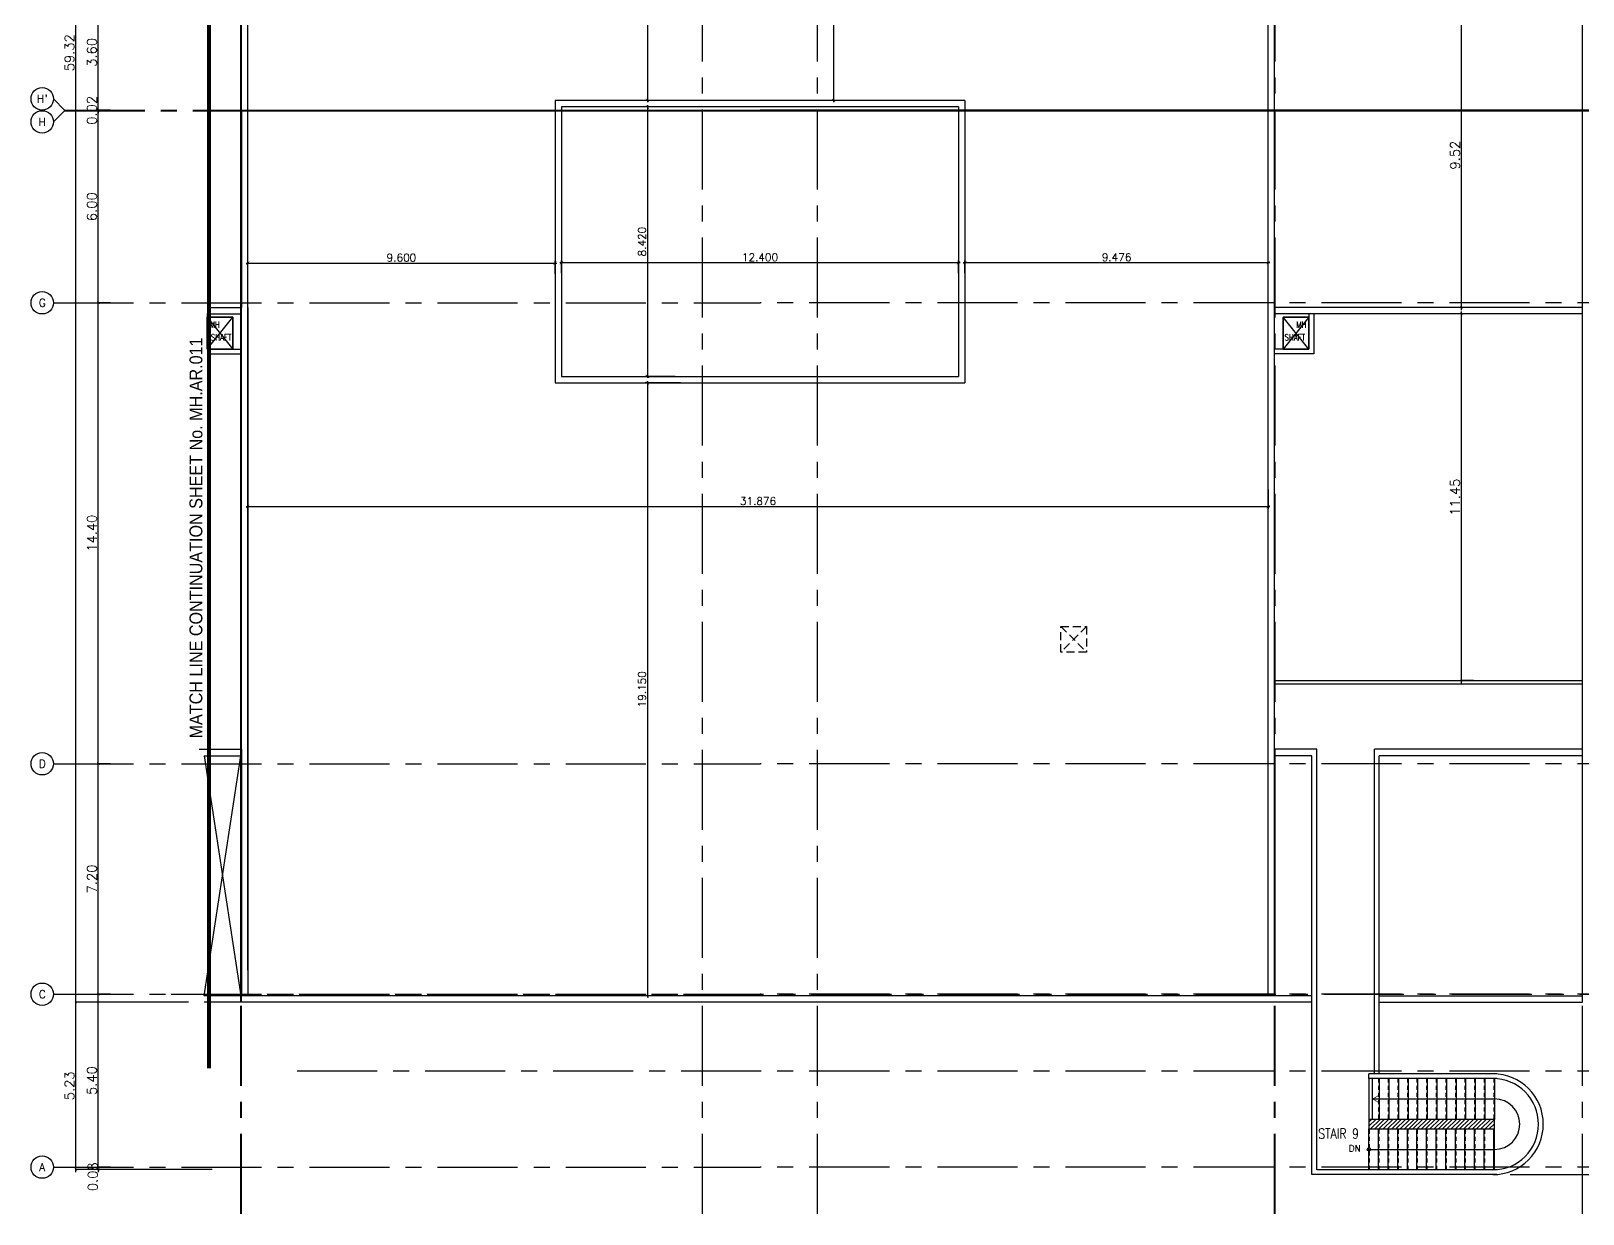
# Model space of a CAD drawing. Extents: x 88854.2 to 88945.7, y 39921.6 to 39999.8.
# Drawn here: x 88854.2 to 88902.68, y 39921.62 to 39958.57 of the extents above; entities that cross this region are included whole.
import ezdxf
from ezdxf.enums import TextEntityAlignment as Align

# ---------------------------------------------------------------- set-up
doc = ezdxf.new("R2010")
doc.units = 0
doc.header["$MEASUREMENT"] = 0
doc.header["$PDMODE"] = 34
for name, pattern in [('CENTER2', [1.125, 0.75, -0.125, 0.125, -0.125]), ('CENTERX2', [4, 2.5, -0.5, 0.5, -0.5]), ('HIDDEN', [0.375, 0.25, -0.125]), ('HIDDEN2', [0.1875, 0.125, -0.0625])]:
    doc.linetypes.add(name, pattern=pattern)
doc.layers.get('0').update_dxf_attribs({"linetype": 'CONTINUOUS'})
doc.layers.get('DEFPOINTS').update_dxf_attribs({"linetype": 'CONTINUOUS'})
for name, color, linetype in [('AX', 6, 'CONTINUOUS'), ('AX-CR', 2, 'CONTINUOUS'), ('AX-DIM', 4, 'CONTINUOUS'), ('AX-TXT', 2, 'CONTINUOUS'), ('AXES', 11, 'CENTERX2'), ('DimRoof', 4, 'CONTINUOUS'), ('DOOR', 7, 'CONTINUOUS'), ('EJ', 9, 'CONTINUOUS'), ('ELEV', 2, 'CONTINUOUS'), ('Hatch', 11, 'CONTINUOUS'), ('RM-NAME', 5, 'CONTINUOUS'), ('ROOF', 2, 'CONTINUOUS'), ('SHAFT', 4, 'CONTINUOUS'), ('STR', 5, 'CONTINUOUS'), ('TXT', 2, 'CONTINUOUS'), ('TXT1', 2, 'CONTINUOUS'), ('WALL', 2, 'CONTINUOUS')]:
    doc.layers.add(name, color=color, linetype=linetype)
doc.styles.add('ROMANS', font='ROMANS.shx')
doc.styles.add('TTXT', font='swisse.ttf', dxfattribs={"width": 0.6})
doc.dimstyles.new('DIM-OUT', dxfattribs={"dimscale": 0, "dimtxt": 0.3, "dimasz": 0.08, "dimexe": 0.02, "dimexo": 0.02, "dimgap": 0.05, "dimtad": 1, "dimzin": 0, "dimdsep": 46, "dimtxsty": 'ROMANS', "dimblk1": 'ARCHTICK', "dimblk2": 'ARCHTICK', "dimsah": 1, "dimcen": 0.01, "dimdle": 0.08, "dimclrd": 4, "dimclre": 4, "dimclrt": 2, "dimadec": 0, "dimazin": 0, "dimtp": 2, "dimtm": 2, "dimtfac": 0.114286, "dimtix": 1, "dimtmove": 2, "dimatfit": 3, "dimldrblk": 'ARCHTICK', "dimfxl": 0, "dimtolj": 1, "dimtzin": 0, "dimarcsym": 0})
doc.dimstyles.new('STANDARD in', dxfattribs={"dimtxt": 0.24, "dimasz": 0.1, "dimexe": 0.07, "dimexo": 0.07, "dimgap": 0.05, "dimtad": 1, "dimdec": 3, "dimzin": 0, "dimdsep": 46, "dimtxsty": 'ROMANS', "dimblk": 'ARCHTICK', "dimcen": 0.05, "dimdle": 0.05, "dimclrd": 4, "dimclre": 4, "dimclrt": 2, "dimadec": 0, "dimazin": 0, "dimtfac": 1, "dimtdec": 3, "dimtmove": 2, "dimatfit": 3, "dimfxl": 0, "dimtolj": 1, "dimtzin": 0, "dimarcsym": 0})

# ---------------------------------------------------------------- blocks, each defined once
blk = doc.blocks.new('_ARCHTICK')
at = {"color": 0, "linetype": 'ByBlock', "const_width": 0.15}
blk.add_lwpolyline([(-0.5, -0.5), (0.5, 0.5)], dxfattribs=at)
blk = doc.blocks.new('*D9')
at = {"layer": 'AX-DIM', "color": 4, "lineweight": -2}
for p, q in [((88944.31, 39928.31), (88944.31, 39922.765)), ((88943.63, 39928.23), (88944.33, 39928.23)), ((88900.401, 39922.845), (88944.33, 39922.845))]:
    blk.add_line(p, q, dxfattribs=at)
at = {"layer": 'DEFPOINTS', "color": 0}
for p in [(88943.61, 39928.23), (88900.381, 39922.845), (88944.31, 39922.845)]:
    blk.add_point(p, dxfattribs=at)
at = {"layer": 'AX-DIM', "color": 4, "lineweight": -2, "xscale": 0.08, "yscale": 0.08, "zscale": 0.08}
for p, rotation in [((88944.31, 39928.23), 90), ((88944.31, 39922.845), 270)]:
    blk.add_blockref('_ARCHTICK', p, dxfattribs=dict(at, rotation=rotation))
at = {"layer": 'AX-DIM', "color": 2, "insert": (88944.11, 39925.537), "char_height": 0.3, "attachment_point": 5, "rotation": 90, "style": 'ROMANS'}
blk.add_mtext('\\A1;5.38', dxfattribs=at)
blk = doc.blocks.new('*D53')
at = {"layer": 'AX-DIM', "color": 4, "lineweight": -2}
for p, q in [((88856.301, 39956.02), (88856.301, 39959.78)), ((88856.681, 39959.7), (88856.281, 39959.7)), ((88856.681, 39956.1), (88856.281, 39956.1))]:
    blk.add_line(p, q, dxfattribs=at)
at = {"layer": 'DEFPOINTS', "color": 0}
for p in [(88856.301, 39959.7), (88856.701, 39959.7), (88856.701, 39956.1)]:
    blk.add_point(p, dxfattribs=at)
at = {"layer": 'AX-DIM', "color": 4, "lineweight": -2, "xscale": 0.08, "yscale": 0.08, "zscale": 0.08}
for p, rotation in [((88856.301, 39959.7), 90), ((88856.301, 39956.1), 270)]:
    blk.add_blockref('_ARCHTICK', p, dxfattribs=dict(at, rotation=rotation))
at = {"layer": 'AX-DIM', "color": 2, "insert": (88856.101, 39957.9), "char_height": 0.3, "attachment_point": 5, "rotation": 90, "style": 'ROMANS'}
blk.add_mtext('\\A1;3.60', dxfattribs=at)
blk = doc.blocks.new('*D45')
at = {"layer": 'AX-DIM', "color": 4, "lineweight": -2}
for p, q in [((88858.517, 39987.55), (88855.581, 39987.55)), ((88855.601, 39928.15), (88855.601, 39987.63)), ((88859.119, 39928.23), (88855.581, 39928.23))]:
    blk.add_line(p, q, dxfattribs=at)
at = {"layer": 'DEFPOINTS', "color": 0}
for p in [(88855.601, 39987.55), (88858.537, 39987.55), (88859.139, 39928.23)]:
    blk.add_point(p, dxfattribs=at)
at = {"layer": 'AX-DIM', "color": 4, "lineweight": -2, "xscale": 0.08, "yscale": 0.08, "zscale": 0.08}
for p, rotation in [((88855.601, 39987.55), 90), ((88855.601, 39928.23), 270)]:
    blk.add_blockref('_ARCHTICK', p, dxfattribs=dict(at, rotation=rotation))
at = {"layer": 'AX-DIM', "color": 2, "insert": (88855.401, 39957.89), "char_height": 0.3, "attachment_point": 5, "rotation": 90, "style": 'ROMANS'}
blk.add_mtext('\\A1;59.32', dxfattribs=at)
blk = doc.blocks.new('*D47')
at = {"layer": 'AX-DIM', "color": 4, "lineweight": -2}
for p, q in [((88855.601, 39922.925), (88855.601, 39928.31)), ((88856.281, 39928.23), (88855.581, 39928.23)), ((88859.863, 39923.005), (88855.581, 39923.005))]:
    blk.add_line(p, q, dxfattribs=at)
at = {"layer": 'DEFPOINTS', "color": 0}
for p in [(88855.601, 39928.23), (88856.301, 39928.23), (88859.883, 39923.005)]:
    blk.add_point(p, dxfattribs=at)
at = {"layer": 'AX-DIM', "color": 4, "lineweight": -2, "xscale": 0.08, "yscale": 0.08, "zscale": 0.08}
for p, rotation in [((88855.601, 39928.23), 90), ((88855.601, 39923.005), 270)]:
    blk.add_blockref('_ARCHTICK', p, dxfattribs=dict(at, rotation=rotation))
at = {"layer": 'AX-DIM', "color": 2, "insert": (88855.401, 39925.617), "char_height": 0.3, "attachment_point": 5, "rotation": 90, "style": 'ROMANS'}
blk.add_mtext('\\A1;5.23', dxfattribs=at)
blk = doc.blocks.new('*D48')
at = {"layer": 'AX-DIM', "color": 4, "lineweight": -2}
for p, q in [((88856.681, 39935.68), (88856.281, 39935.68)), ((88856.301, 39928.4), (88856.301, 39935.76)), ((88856.681, 39928.48), (88856.281, 39928.48))]:
    blk.add_line(p, q, dxfattribs=at)
at = {"layer": 'DEFPOINTS', "color": 0}
for p in [(88856.301, 39935.68), (88856.701, 39935.68), (88856.701, 39928.48)]:
    blk.add_point(p, dxfattribs=at)
at = {"layer": 'AX-DIM', "color": 4, "lineweight": -2, "xscale": 0.08, "yscale": 0.08, "zscale": 0.08}
for p, rotation in [((88856.301, 39935.68), 90), ((88856.301, 39928.48), 270)]:
    blk.add_blockref('_ARCHTICK', p, dxfattribs=dict(at, rotation=rotation))
at = {"layer": 'AX-DIM', "color": 2, "insert": (88856.101, 39932.08), "char_height": 0.3, "attachment_point": 5, "rotation": 90, "style": 'ROMANS'}
blk.add_mtext('\\A1;7.20', dxfattribs=at)
blk = doc.blocks.new('AXL')
at = {"layer": 'AX-CR'}
blk.add_circle((-350, 0), 350, dxfattribs=at)
at = {"layer": 'AX-TXT', "style": 'ROMANS'}
blk.add_attdef('AX', text='', height=250, dxfattribs=at).set_placement((-350, 0), align=Align.MIDDLE)
blk = doc.blocks.new('*D50')
at = {"layer": 'AX-DIM', "color": 4, "lineweight": -2}
for p, q in [((88856.681, 39928.48), (88856.281, 39928.48)), ((88856.301, 39923), (88856.301, 39928.56)), ((88856.681, 39923.08), (88856.281, 39923.08))]:
    blk.add_line(p, q, dxfattribs=at)
at = {"layer": 'DEFPOINTS', "color": 0}
for p in [(88856.301, 39928.48), (88856.701, 39928.48), (88856.701, 39923.08)]:
    blk.add_point(p, dxfattribs=at)
at = {"layer": 'AX-DIM', "color": 4, "lineweight": -2, "xscale": 0.08, "yscale": 0.08, "zscale": 0.08}
for p, rotation in [((88856.301, 39928.48), 90), ((88856.301, 39923.08), 270)]:
    blk.add_blockref('_ARCHTICK', p, dxfattribs=dict(at, rotation=rotation))
at = {"layer": 'AX-DIM', "color": 2, "insert": (88856.101, 39925.78), "char_height": 0.3, "attachment_point": 5, "rotation": 90, "style": 'ROMANS'}
blk.add_mtext('\\A1;5.40', dxfattribs=at)
blk = doc.blocks.new('*D49')
at = {"layer": 'AX-DIM', "color": 4, "lineweight": -2}
for p, q in [((88856.681, 39923.08), (88856.281, 39923.08)), ((88856.681, 39923.005), (88856.281, 39923.005)), ((88856.301, 39923.08), (88856.301, 39923.16)), ((88856.301, 39923.005), (88856.301, 39923.08)), ((88856.301, 39923.005), (88856.301, 39922.925))]:
    blk.add_line(p, q, dxfattribs=at)
at = {"layer": 'DEFPOINTS', "color": 0}
for p in [(88856.301, 39923.08), (88856.701, 39923.08), (88856.701, 39923.005)]:
    blk.add_point(p, dxfattribs=at)
at = {"layer": 'AX-DIM', "color": 4, "lineweight": -2, "xscale": 0.08, "yscale": 0.08, "zscale": 0.08}
for p, rotation in [((88856.301, 39923.08), 270), ((88856.301, 39923.005), 90)]:
    blk.add_blockref('_ARCHTICK', p, dxfattribs=dict(at, rotation=rotation))
at = {"layer": 'AX-DIM', "color": 2, "insert": (88856.126, 39922.776), "char_height": 0.3, "attachment_point": 5, "rotation": 90, "style": 'ROMANS'}
blk.add_mtext('\\A1;0.08', dxfattribs=at)
blk = doc.blocks.new('*D51')
at = {"layer": 'AX-DIM', "color": 4, "lineweight": -2}
for p, q in [((88856.681, 39950.08), (88856.281, 39950.08)), ((88856.301, 39935.6), (88856.301, 39950.16)), ((88856.681, 39935.68), (88856.281, 39935.68))]:
    blk.add_line(p, q, dxfattribs=at)
at = {"layer": 'DEFPOINTS', "color": 0}
for p in [(88856.301, 39950.08), (88856.701, 39950.08), (88856.701, 39935.68)]:
    blk.add_point(p, dxfattribs=at)
at = {"layer": 'AX-DIM', "color": 4, "lineweight": -2, "xscale": 0.08, "yscale": 0.08, "zscale": 0.08}
for p, rotation in [((88856.301, 39950.08), 90), ((88856.301, 39935.68), 270)]:
    blk.add_blockref('_ARCHTICK', p, dxfattribs=dict(at, rotation=rotation))
at = {"layer": 'AX-DIM', "color": 2, "insert": (88856.101, 39942.88), "char_height": 0.3, "attachment_point": 5, "rotation": 90, "style": 'ROMANS'}
blk.add_mtext('\\A1;14.40', dxfattribs=at)
blk = doc.blocks.new('*D52')
at = {"layer": 'AX-DIM', "color": 4, "lineweight": -2}
for p, q in [((88856.681, 39956.08), (88856.281, 39956.08)), ((88856.301, 39950), (88856.301, 39956.16)), ((88856.681, 39950.08), (88856.281, 39950.08))]:
    blk.add_line(p, q, dxfattribs=at)
at = {"layer": 'DEFPOINTS', "color": 0}
for p in [(88856.301, 39956.08), (88856.701, 39956.08), (88856.701, 39950.08)]:
    blk.add_point(p, dxfattribs=at)
at = {"layer": 'AX-DIM', "color": 4, "lineweight": -2, "xscale": 0.08, "yscale": 0.08, "zscale": 0.08}
for p, rotation in [((88856.301, 39956.08), 90), ((88856.301, 39950.08), 270)]:
    blk.add_blockref('_ARCHTICK', p, dxfattribs=dict(at, rotation=rotation))
at = {"layer": 'AX-DIM', "color": 2, "insert": (88856.101, 39953.08), "char_height": 0.3, "attachment_point": 5, "rotation": 90, "style": 'ROMANS'}
blk.add_mtext('\\A1;6.00', dxfattribs=at)
blk = doc.blocks.new('*D54')
at = {"layer": 'AX-DIM', "color": 4, "lineweight": -2}
for p, q in [((88856.681, 39956.1), (88856.281, 39956.1)), ((88856.681, 39956.08), (88856.281, 39956.08)), ((88856.301, 39956.1), (88856.301, 39956.18)), ((88856.301, 39956.08), (88856.301, 39956.1)), ((88856.301, 39956.08), (88856.301, 39956))]:
    blk.add_line(p, q, dxfattribs=at)
at = {"layer": 'DEFPOINTS', "color": 0}
for p in [(88856.301, 39956.1), (88856.701, 39956.1), (88856.701, 39956.08)]:
    blk.add_point(p, dxfattribs=at)
at = {"layer": 'AX-DIM', "color": 4, "lineweight": -2, "xscale": 0.08, "yscale": 0.08, "zscale": 0.08}
for p, rotation in [((88856.301, 39956.1), 270), ((88856.301, 39956.08), 90)]:
    blk.add_blockref('_ARCHTICK', p, dxfattribs=dict(at, rotation=rotation))
at = {"layer": 'AX-DIM', "color": 2, "insert": (88856.101, 39956.09), "char_height": 0.3, "attachment_point": 5, "rotation": 90, "style": 'ROMANS'}
blk.add_mtext('\\A1;0.02', dxfattribs=at)
blk = doc.blocks.new('*D66')
at = {"layer": 'AX-DIM', "color": 4, "linetype": 'Continuous', "lineweight": -2}
for p, q in [((88873.454, 39987.4), (88873.454, 39956.35)), ((88874.799, 39987.35), (88873.384, 39987.35)), ((88874.301, 39956.4), (88873.384, 39956.4))]:
    blk.add_line(p, q, dxfattribs=at)
at = {"layer": 'DEFPOINTS', "color": 0, "linetype": 'Continuous'}
for p in [(88874.869, 39987.35), (88873.454, 39956.4), (88874.371, 39956.4)]:
    blk.add_point(p, dxfattribs=at)
at = {"layer": 'AX-DIM', "color": 4, "linetype": 'Continuous', "lineweight": -2, "xscale": 0.1, "yscale": 0.1, "zscale": 0.1}
for p, rotation in [((88873.454, 39987.35), 90), ((88873.454, 39956.4), 270)]:
    blk.add_blockref('_ARCHTICK', p, dxfattribs=dict(at, rotation=rotation))
at = {"layer": 'AX-DIM', "color": 2, "linetype": 'Continuous', "insert": (88873.284, 39971.875), "char_height": 0.24, "attachment_point": 5, "rotation": 90, "style": 'ROMANS'}
blk.add_mtext('\\A1;30.950', dxfattribs=at)
blk = doc.blocks.new('*D67')
at = {"layer": 'AX-DIM', "color": 4, "linetype": 'Continuous', "lineweight": -2}
for p, q in [((88874.492, 39947.58), (88873.384, 39947.58)), ((88873.454, 39947.63), (88873.454, 39928.38)), ((88874.184, 39928.43), (88873.384, 39928.43))]:
    blk.add_line(p, q, dxfattribs=at)
at = {"layer": 'DEFPOINTS', "color": 0, "linetype": 'Continuous'}
for p in [(88874.562, 39947.58), (88873.454, 39928.43), (88874.254, 39928.43)]:
    blk.add_point(p, dxfattribs=at)
at = {"layer": 'AX-DIM', "color": 4, "linetype": 'Continuous', "lineweight": -2, "xscale": 0.1, "yscale": 0.1, "zscale": 0.1}
for p, rotation in [((88873.454, 39947.58), 90), ((88873.454, 39928.43), 270)]:
    blk.add_blockref('_ARCHTICK', p, dxfattribs=dict(at, rotation=rotation))
at = {"layer": 'AX-DIM', "color": 2, "linetype": 'Continuous', "insert": (88873.284, 39938.005), "char_height": 0.24, "attachment_point": 5, "rotation": 90, "style": 'ROMANS'}
blk.add_mtext('\\A1;19.150', dxfattribs=at)
blk = doc.blocks.new('*D68')
at = {"layer": 'AX-DIM', "color": 4, "linetype": 'Continuous', "lineweight": -2}
for p, q in [((88870.72, 39951.332), (88883.22, 39951.332)), ((88870.77, 39951.002), (88870.77, 39951.402)), ((88883.17, 39951.002), (88883.17, 39951.402))]:
    blk.add_line(p, q, dxfattribs=at)
at = {"layer": 'DEFPOINTS', "color": 0, "linetype": 'Continuous'}
for p in [(88883.17, 39951.332), (88870.77, 39950.932), (88883.17, 39950.932)]:
    blk.add_point(p, dxfattribs=at)
at = {"layer": 'AX-DIM', "color": 4, "linetype": 'Continuous', "lineweight": -2, "xscale": 0.1, "yscale": 0.1, "zscale": 0.1, "rotation": 180}
blk.add_blockref('_ARCHTICK', (88870.77, 39951.332), dxfattribs=at)
at = {"layer": 'AX-DIM', "color": 4, "linetype": 'Continuous', "lineweight": -2, "xscale": 0.1, "yscale": 0.1, "zscale": 0.1}
blk.add_blockref('_ARCHTICK', (88883.17, 39951.332), dxfattribs=at)
at = {"layer": 'AX-DIM', "color": 2, "linetype": 'Continuous', "insert": (88876.97, 39951.502), "char_height": 0.24, "attachment_point": 5, "style": 'ROMANS'}
blk.add_mtext('\\A1;12.400', dxfattribs=at)
blk = doc.blocks.new('*D69')
at = {"layer": 'AX-DIM', "color": 4, "linetype": 'Continuous', "lineweight": -2}
for p, q in [((88883.32, 39951.332), (88892.896, 39951.332)), ((88883.37, 39951.002), (88883.37, 39951.402)), ((88892.846, 39951.002), (88892.846, 39951.402))]:
    blk.add_line(p, q, dxfattribs=at)
at = {"layer": 'DEFPOINTS', "color": 0, "linetype": 'Continuous'}
for p in [(88892.846, 39951.332), (88883.37, 39950.932), (88892.846, 39950.932)]:
    blk.add_point(p, dxfattribs=at)
at = {"layer": 'AX-DIM', "color": 4, "linetype": 'Continuous', "lineweight": -2, "xscale": 0.1, "yscale": 0.1, "zscale": 0.1, "rotation": 180}
blk.add_blockref('_ARCHTICK', (88883.37, 39951.332), dxfattribs=at)
at = {"layer": 'AX-DIM', "color": 4, "linetype": 'Continuous', "lineweight": -2, "xscale": 0.1, "yscale": 0.1, "zscale": 0.1}
blk.add_blockref('_ARCHTICK', (88892.846, 39951.332), dxfattribs=at)
at = {"layer": 'AX-DIM', "color": 2, "linetype": 'Continuous', "insert": (88888.108, 39951.502), "char_height": 0.24, "attachment_point": 5, "style": 'ROMANS'}
blk.add_mtext('\\A1;9.476', dxfattribs=at)
blk = doc.blocks.new('*D70')
at = {"layer": 'AX-DIM', "color": 4, "lineweight": -2}
for p, q in [((88899.26, 39959.45), (88898.86, 39959.45)), ((88898.88, 39949.85), (88898.88, 39959.53)), ((88899.26, 39949.93), (88898.86, 39949.93))]:
    blk.add_line(p, q, dxfattribs=at)
at = {"layer": 'DEFPOINTS', "color": 0}
for p in [(88898.88, 39959.45), (88899.28, 39959.45), (88899.28, 39949.93)]:
    blk.add_point(p, dxfattribs=at)
at = {"layer": 'AX-DIM', "color": 4, "lineweight": -2, "xscale": 0.08, "yscale": 0.08, "zscale": 0.08}
for p, rotation in [((88898.88, 39959.45), 90), ((88898.88, 39949.93), 270)]:
    blk.add_blockref('_ARCHTICK', p, dxfattribs=dict(at, rotation=rotation))
at = {"layer": 'AX-DIM', "color": 2, "insert": (88898.68, 39954.69), "char_height": 0.3, "attachment_point": 5, "rotation": 90, "style": 'ROMANS'}
blk.add_mtext('\\A1;9.52', dxfattribs=at)
blk = doc.blocks.new('*D75')
at = {"layer": 'AX-DIM', "color": 4, "linetype": 'Continuous', "lineweight": -2}
for p, q in [((88860.92, 39951.317), (88870.62, 39951.317)), ((88860.97, 39950.987), (88860.97, 39951.387)), ((88870.57, 39950.987), (88870.57, 39951.387))]:
    blk.add_line(p, q, dxfattribs=at)
at = {"layer": 'DEFPOINTS', "color": 0, "linetype": 'Continuous'}
for p in [(88870.57, 39951.317), (88860.97, 39950.917), (88870.57, 39950.917)]:
    blk.add_point(p, dxfattribs=at)
at = {"layer": 'AX-DIM', "color": 4, "linetype": 'Continuous', "lineweight": -2, "xscale": 0.1, "yscale": 0.1, "zscale": 0.1, "rotation": 180}
blk.add_blockref('_ARCHTICK', (88860.97, 39951.317), dxfattribs=at)
at = {"layer": 'AX-DIM', "color": 4, "linetype": 'Continuous', "lineweight": -2, "xscale": 0.1, "yscale": 0.1, "zscale": 0.1}
blk.add_blockref('_ARCHTICK', (88870.57, 39951.317), dxfattribs=at)
at = {"layer": 'AX-DIM', "color": 2, "linetype": 'Continuous', "insert": (88865.77, 39951.487), "char_height": 0.24, "attachment_point": 5, "style": 'ROMANS'}
blk.add_mtext('\\A1;9.600', dxfattribs=at)
blk = doc.blocks.new('*D94')
at = {"layer": 'AX-DIM', "color": 4, "linetype": 'Continuous', "lineweight": -2}
for p, q in [((88860.97, 39944.247), (88860.97, 39943.643)), ((88892.846, 39944.247), (88892.846, 39943.643)), ((88860.92, 39943.713), (88892.896, 39943.713))]:
    blk.add_line(p, q, dxfattribs=at)
at = {"layer": 'DEFPOINTS', "color": 0, "linetype": 'Continuous'}
for p in [(88860.97, 39944.317), (88892.846, 39944.317), (88892.846, 39943.713)]:
    blk.add_point(p, dxfattribs=at)
at = {"layer": 'AX-DIM', "color": 4, "linetype": 'Continuous', "lineweight": -2, "xscale": 0.1, "yscale": 0.1, "zscale": 0.1, "rotation": 180}
blk.add_blockref('_ARCHTICK', (88860.97, 39943.713), dxfattribs=at)
at = {"layer": 'AX-DIM', "color": 4, "linetype": 'Continuous', "lineweight": -2, "xscale": 0.1, "yscale": 0.1, "zscale": 0.1}
blk.add_blockref('_ARCHTICK', (88892.846, 39943.713), dxfattribs=at)
at = {"layer": 'AX-DIM', "color": 2, "linetype": 'Continuous', "insert": (88876.908, 39943.883), "char_height": 0.24, "attachment_point": 5, "style": 'ROMANS'}
blk.add_mtext('\\A1;31.876', dxfattribs=at)
blk = doc.blocks.new('*D103')
at = {"layer": 'AX-DIM', "color": 4, "linetype": 'Continuous', "lineweight": -2}
for p, q in [((88874.453, 39956.2), (88873.384, 39956.2)), ((88873.454, 39956.25), (88873.454, 39947.73)), ((88874.317, 39947.78), (88873.384, 39947.78))]:
    blk.add_line(p, q, dxfattribs=at)
at = {"layer": 'DEFPOINTS', "color": 0, "linetype": 'Continuous'}
for p in [(88874.523, 39956.2), (88873.454, 39947.78), (88874.387, 39947.78)]:
    blk.add_point(p, dxfattribs=at)
at = {"layer": 'AX-DIM', "color": 4, "linetype": 'Continuous', "lineweight": -2, "xscale": 0.1, "yscale": 0.1, "zscale": 0.1}
for p, rotation in [((88873.454, 39956.2), 90), ((88873.454, 39947.78), 270)]:
    blk.add_blockref('_ARCHTICK', p, dxfattribs=dict(at, rotation=rotation))
at = {"layer": 'AX-DIM', "color": 2, "linetype": 'Continuous', "insert": (88873.284, 39951.99), "char_height": 0.24, "attachment_point": 5, "rotation": 90, "style": 'ROMANS'}
blk.add_mtext('\\A1;8.420', dxfattribs=at)
blk = doc.blocks.new('*D106')
at = {"layer": 'AX-DIM', "color": 4, "lineweight": -2}
for p, q in [((88899.26, 39949.73), (88898.86, 39949.73)), ((88898.88, 39938.2), (88898.88, 39949.81)), ((88899.26, 39938.28), (88898.86, 39938.28))]:
    blk.add_line(p, q, dxfattribs=at)
at = {"layer": 'DEFPOINTS', "color": 0}
for p in [(88898.88, 39949.73), (88899.28, 39949.73), (88899.28, 39938.28)]:
    blk.add_point(p, dxfattribs=at)
at = {"layer": 'AX-DIM', "color": 4, "lineweight": -2, "xscale": 0.08, "yscale": 0.08, "zscale": 0.08}
for p, rotation in [((88898.88, 39949.73), 90), ((88898.88, 39938.28), 270)]:
    blk.add_blockref('_ARCHTICK', p, dxfattribs=dict(at, rotation=rotation))
at = {"layer": 'AX-DIM', "color": 2, "insert": (88898.68, 39944.005), "char_height": 0.3, "attachment_point": 5, "rotation": 90, "style": 'ROMANS'}
blk.add_mtext('\\A1;11.45', dxfattribs=at)
blk = doc.blocks.new('*D119')
at = {"layer": 'DEFPOINTS', "color": 0, "linetype": 'Continuous'}
for p in [(88879.748, 39973), (88879.266, 39956.4), (88879.748, 39956.4)]:
    blk.add_point(p, dxfattribs=at)
at = {"layer": 'DimRoof', "color": 4, "linetype": 'Continuous', "lineweight": -2}
for p, q in [((88879.678, 39973), (88879.196, 39973)), ((88879.266, 39973.05), (88879.266, 39956.35)), ((88879.678, 39956.4), (88879.196, 39956.4))]:
    blk.add_line(p, q, dxfattribs=at)
at = {"layer": 'DimRoof', "color": 4, "linetype": 'Continuous', "lineweight": -2, "xscale": 0.1, "yscale": 0.1, "zscale": 0.1}
for p, rotation in [((88879.266, 39973), 90), ((88879.266, 39956.4), 270)]:
    blk.add_blockref('_ARCHTICK', p, dxfattribs=dict(at, rotation=rotation))
at = {"layer": 'DimRoof', "color": 2, "linetype": 'Continuous', "insert": (88879.096, 39964.7), "char_height": 0.24, "attachment_point": 5, "rotation": 90, "style": 'ROMANS'}
blk.add_mtext('\\A1;16.600', dxfattribs=at)

msp = doc.modelspace()

# ---------------------------------------------------------------- hatches: boundary and pattern name
at = {"layer": 'Hatch', "linetype": 'Continuous'}
h = msp.add_hatch(dxfattribs=at)
h.set_pattern_fill('ANSI31', color=256, scale=0.75, style=0)
h.set_pattern_definition([(45, (-0.10427, 7e-12), (-0.06629126074, 0.06629126074), [])])
h.paths.add_polyline_path([(88899.9112, 39924.5696), (88895.9912, 39924.5696), (88895.9912, 39924.2696), (88899.9112, 39924.2696)])

# ---------------------------------------------------------------- linework, layer by layer
at = {"layer": 'AX-DIM', "linetype": 'Continuous'}
for p, q in [((88859.7595, 39956.0996), (88935.336, 39956.0996)), ((88944.6603, 39956.0996), (88876.9703, 39956.0996))]:
    msp.add_line(p, q, dxfattribs=at)
at = {"layer": 'AXES'}
for p, q in [((88875.1703, 39921.6153), (88875.1703, 39999.1214)), ((88878.7703, 39921.6153), (88878.7703, 39999.1214)), ((88860.7503, 39921.6153), (88860.7503, 39998.7714)), ((88860.7703, 39921.6153), (88860.7703, 39998.7714)), ((88893.046, 39921.6153), (88893.046, 39998.7714)), ((88893.066, 39921.6153), (88893.066, 39998.7714)), ((88902.666, 39921.6153), (88902.666, 39998.7714)), ((88902.666, 39921.6153), (88902.666, 39998.7714)), ((88855.2505, 39956.0996), (88854.9005, 39956.4496)), ((88855.2505, 39956.0796), (88854.9005, 39955.7296)), ((88855.2505, 39956.0996), (88876.9703, 39956.0996)), ((88855.2505, 39956.0796), (88876.9703, 39956.0796)), ((88944.6603, 39956.0796), (88876.9703, 39956.0796)), ((88854.9005, 39950.0796), (88876.9703, 39950.0796)), ((88945.0103, 39950.0796), (88876.9703, 39950.0796)), ((88854.9005, 39935.6796), (88876.9703, 39935.6796)), ((88945.0103, 39935.6796), (88876.9703, 39935.6796)), ((88854.9005, 39928.4796), (88876.9703, 39928.4796)), ((88858.5777, 39928.4796), (88919.0103, 39928.4796)), ((88945.0103, 39928.4796), (88876.9703, 39928.4796)), ((88945.0103, 39926.0796), (88862.4549, 39926.0796)), ((88854.9005, 39923.0796), (88876.9703, 39923.0796)), ((88945.0103, 39923.0796), (88876.9703, 39923.0796))]:
    msp.add_line(p, q, dxfattribs=at)
at = {"layer": 'DOOR', "color": 0, "linetype": 'Continuous'}
for p, q in [((88859.7595, 39949.9296), (88860.7503, 39949.9296)), ((88859.7595, 39949.7296), (88860.7503, 39949.7296))]:
    msp.add_line(p, q, dxfattribs=at)
at = {"layer": 'EJ'}
for p, q in [((88860.7503, 39928.2296), (88860.7503, 39987.5496)), ((88860.7703, 39928.2296), (88860.7703, 39987.5496)), ((88860.7703, 39929.2341), (88860.7703, 39987.5496)), ((88859.7595, 39956.0796), (88935.336, 39956.0796)), ((88860.7703, 39936.0796), (88860.7703, 39949.9296)), ((88860.7503, 39936.0796), (88860.7503, 39938.1796)), ((88860.7703, 39936.0796), (88860.7703, 39938.1796))]:
    msp.add_line(p, q, dxfattribs=at)
at = {"layer": 'EJ', "color": 8}
for p, q in [((88902.666, 39928.2296), (88902.666, 39987.3996)), ((88860.7503, 39956.0796), (88860.7503, 39949.9296)), ((88860.7703, 39956.0796), (88860.7703, 39949.9296))]:
    msp.add_line(p, q, dxfattribs=at)
at = {"layer": 'ELEV', "linetype": 'CENTER2', "const_width": 0.12}
msp.add_lwpolyline([(88859.7595, 39926.1604), (88859.7595, 39989.6996)], dxfattribs=at)
at = {"layer": 'ROOF'}
for p, q in [((88893.046, 39928.4296), (88893.046, 39987.5496)), ((88860.9703, 39929.2341), (88860.9703, 39987.3496)), ((88892.846, 39928.4296), (88892.846, 39987.3496)), ((88860.7503, 39949.9296), (88860.7503, 39936.0796)), ((88860.9703, 39949.9296), (88860.9703, 39928.4296)), ((88902.666, 39949.9296), (88893.066, 39949.9296)), ((88902.666, 39949.7296), (88893.066, 39949.7296)), ((88893.066, 39938.2796), (88902.666, 39938.2796)), ((88893.066, 39938.1796), (88902.666, 39938.1796)), ((88859.4553, 39936.1296), (88860.7503, 39936.1296)), ((88860.7503, 39928.4296), (88860.7503, 39936.1296)), ((88860.7703, 39936.1296), (88860.7703, 39928.4296)), ((88893.066, 39928.4296), (88893.066, 39936.1296)), ((88894.361, 39936.1296), (88893.066, 39936.1296)), ((88894.361, 39925.9946), (88894.361, 39936.1296)), ((88902.666, 39936.1296), (88896.161, 39936.1296)), ((88896.161, 39925.9946), (88896.161, 39936.1296)), ((88859.6053, 39935.9296), (88860.7503, 39935.9296)), ((88894.211, 39935.9296), (88893.066, 39935.9296)), ((88894.211, 39925.9946), (88894.211, 39935.9296)), ((88902.666, 39935.9296), (88896.311, 39935.9296)), ((88896.311, 39925.9946), (88896.311, 39935.9296)), ((88894.211, 39928.4296), (88860.7703, 39928.4296)), ((88896.311, 39928.4296), (88902.666, 39928.4296)), ((88894.211, 39928.2296), (88860.7703, 39928.2296)), ((88896.311, 39928.2296), (88902.666, 39928.2296)), ((88894.211, 39922.8446), (88894.211, 39925.9946)), ((88894.361, 39922.9946), (88894.361, 39926.0796)), ((88899.9865, 39925.9946), (88895.9912, 39925.9946)), ((88895.9912, 39925.8446), (88895.9912, 39925.9946)), ((88899.9865, 39925.8446), (88895.9912, 39925.8446)), ((88899.9865, 39922.9946), (88894.361, 39922.9946)), ((88899.9865, 39922.8446), (88894.211, 39922.8446))]:
    msp.add_line(p, q, dxfattribs=at)
at = {"layer": 'ROOF', "color": 0, "linetype": 'Continuous'}
for p, q in [((88860.7503, 39928.4296), (88859.6053, 39928.4296)), ((88860.7503, 39928.2296), (88859.6053, 39928.2296))]:
    msp.add_line(p, q, dxfattribs=at)
at = {"layer": 'ROOF'}
msp.add_lwpolyline([(88899.9112, 39924.5696), (88895.9912, 39924.5696), (88895.9912, 39924.2696), (88899.9112, 39924.2696)], close=True, dxfattribs=at)
for radius, start, end in [(1.575, 0, 90), (1.425, 0, 90.00002), (1.425, 269.99997, 0), (1.575, 269.99997, 0)]:
    msp.add_arc((88899.8623, 39924.4196), radius, start, end, dxfattribs=at)
at = {"layer": 'SHAFT', "linetype": 'ByBlock'}
for p, q in [((88859.7003, 39948.6296), (88860.5003, 39949.6296)), ((88859.7003, 39949.6296), (88860.5003, 39948.6296)), ((88894.116, 39949.6296), (88893.316, 39948.6296)), ((88894.116, 39948.6296), (88893.316, 39949.6296))]:
    msp.add_line(p, q, dxfattribs=at)
at = {"layer": 'SHAFT', "color": 7, "linetype": 'Continuous'}
msp.add_line((88859.7595, 39948.4796), (88860.7503, 39948.4796), dxfattribs=at)
at = {"layer": 'SHAFT', "linetype": 'HIDDEN'}
for p, q in [((88886.3703, 39939.9696), (88887.1703, 39939.1696)), ((88887.1703, 39939.9696), (88886.3703, 39939.1696)), ((88886.3703, 39939.9696), (88887.1703, 39939.9696)), ((88886.3703, 39939.1696), (88886.3703, 39939.9696)), ((88887.1703, 39939.9696), (88887.1703, 39939.1696)), ((88887.1703, 39939.1696), (88886.3703, 39939.1696))]:
    msp.add_line(p, q, dxfattribs=at)
at = {"layer": 'SHAFT', "linetype": 'Continuous'}
for p, q in [((88859.6053, 39935.9296), (88860.7503, 39928.4296)), ((88859.6053, 39928.4296), (88860.7503, 39935.9296))]:
    msp.add_line(p, q, dxfattribs=at)
at = {"layer": 'SHAFT', "color": 7, "linetype": 'Continuous'}
for points in [[(88859.7003, 39949.7296), (88859.7003, 39948.6296), (88860.7503, 39948.6296)], [(88894.266, 39949.7296), (88894.266, 39948.4796), (88893.066, 39948.4796)], [(88894.116, 39949.7296), (88894.116, 39948.6296), (88893.066, 39948.6296)]]:
    msp.add_lwpolyline(points, dxfattribs=at)
at = {"layer": 'SHAFT', "linetype": 'ByBlock'}
for points in [[(88859.7003, 39949.6296), (88860.5003, 39949.6296), (88860.5003, 39948.6296), (88859.7003, 39948.6296)], [(88859.7003, 39949.6296), (88860.5003, 39949.6296), (88860.5003, 39948.6296), (88859.7003, 39948.6296)], [(88894.116, 39949.6296), (88893.316, 39949.6296), (88893.316, 39948.6296), (88894.116, 39948.6296)], [(88894.116, 39949.6296), (88893.316, 39949.6296), (88893.316, 39948.6296), (88894.116, 39948.6296)]]:
    msp.add_lwpolyline(points, close=True, dxfattribs=at)
at = {"layer": 'SHAFT', "linetype": 'ByBlock', "ltscale": 0.3}
for points in [[(88859.7003, 39948.6296), (88860.5003, 39948.6296), (88860.5003, 39949.6296), (88859.7003, 39949.6296)], [(88894.116, 39948.6296), (88893.316, 39948.6296), (88893.316, 39949.6296), (88894.116, 39949.6296)]]:
    msp.add_lwpolyline(points, close=True, dxfattribs=at)
at = {"layer": 'STR'}
for p, q in [((88895.9912, 39925.8446), (88895.9912, 39924.5696)), ((88896.0912, 39925.8446), (88896.0912, 39924.5696)), ((88896.3112, 39925.8446), (88896.3112, 39924.5696)), ((88896.6112, 39925.8446), (88896.6112, 39924.5696)), ((88896.9112, 39925.8446), (88896.9112, 39924.5696)), ((88897.2112, 39925.8446), (88897.2112, 39924.5696)), ((88897.5112, 39925.8446), (88897.5112, 39924.5696)), ((88897.8112, 39925.8446), (88897.8112, 39924.5696)), ((88898.1112, 39925.8446), (88898.1112, 39924.5696)), ((88898.4112, 39925.8446), (88898.4112, 39924.5696)), ((88898.7112, 39925.8446), (88898.7112, 39924.5696)), ((88899.0112, 39925.8446), (88899.0112, 39924.5696)), ((88899.3112, 39925.8446), (88899.3112, 39924.5696)), ((88899.6112, 39925.8446), (88899.6112, 39924.5696)), ((88899.9112, 39925.8446), (88899.9112, 39924.5696)), ((88896.0912, 39925.2071), (88899.9136, 39925.2071)), ((88895.9912, 39922.9946), (88895.9912, 39924.2696)), ((88896.2912, 39922.9946), (88896.2912, 39924.2696)), ((88896.5912, 39922.9946), (88896.5912, 39924.2696)), ((88896.8912, 39922.9946), (88896.8912, 39924.2696)), ((88897.1912, 39922.9946), (88897.1912, 39924.2696)), ((88897.4912, 39922.9946), (88897.4912, 39924.2696)), ((88897.7912, 39922.9946), (88897.7912, 39924.2696)), ((88898.0912, 39922.9946), (88898.0912, 39924.2696)), ((88898.3912, 39922.9946), (88898.3912, 39924.2696)), ((88898.6912, 39922.9946), (88898.6912, 39924.2696)), ((88898.9912, 39922.9946), (88898.9912, 39924.2696)), ((88899.2912, 39922.9946), (88899.2912, 39924.2696)), ((88899.5912, 39922.9946), (88899.5912, 39924.2696)), ((88899.8912, 39922.9946), (88899.8912, 39924.2696)), ((88899.9112, 39922.9946), (88899.9112, 39924.2696)), ((88895.9912, 39923.6321), (88899.9136, 39923.6321))]:
    msp.add_line(p, q, dxfattribs=at)
at = {"layer": 'STR', "linetype": 'HIDDEN2'}
for p, q in [((88896.2912, 39925.8446), (88896.2912, 39924.5696)), ((88896.5912, 39925.8446), (88896.5912, 39924.5696)), ((88896.8912, 39925.8446), (88896.8912, 39924.5696)), ((88897.1912, 39925.8446), (88897.1912, 39924.5696)), ((88897.4912, 39925.8446), (88897.4912, 39924.5696)), ((88897.7912, 39925.8446), (88897.7912, 39924.5696)), ((88898.0912, 39925.8446), (88898.0912, 39924.5696)), ((88898.3912, 39925.8446), (88898.3912, 39924.5696)), ((88898.6912, 39925.8446), (88898.6912, 39924.5696)), ((88898.9912, 39925.8446), (88898.9912, 39924.5696)), ((88899.2912, 39925.8446), (88899.2912, 39924.5696)), ((88899.5912, 39925.8446), (88899.5912, 39924.5696)), ((88899.8912, 39925.8446), (88899.8912, 39924.5696)), ((88896.0112, 39922.9946), (88896.0112, 39924.2696)), ((88896.3112, 39922.9946), (88896.3112, 39924.2696)), ((88896.6112, 39922.9946), (88896.6112, 39924.2696)), ((88896.9112, 39922.9946), (88896.9112, 39924.2696)), ((88897.2112, 39922.9946), (88897.2112, 39924.2696)), ((88897.5112, 39922.9946), (88897.5112, 39924.2696)), ((88897.8112, 39922.9946), (88897.8112, 39924.2696)), ((88898.1112, 39922.9946), (88898.1112, 39924.2696)), ((88898.4112, 39922.9946), (88898.4112, 39924.2696)), ((88898.7112, 39922.9946), (88898.7112, 39924.2696)), ((88899.0112, 39922.9946), (88899.0112, 39924.2696)), ((88899.3112, 39922.9946), (88899.3112, 39924.2696)), ((88899.6112, 39922.9946), (88899.6112, 39924.2696)), ((88899.8912, 39922.9946), (88899.8912, 39924.2696)), ((88899.9112, 39922.9946), (88899.9112, 39924.2696))]:
    msp.add_line(p, q, dxfattribs=at)
at = {"layer": 'STR', "const_width": 0.0215}
msp.add_lwpolyline([(88896.3072, 39925.0916), (88896.3072, 39925.3225), (88896.1072, 39925.2071)], close=True, dxfattribs=at)
at = {"layer": 'STR'}
msp.add_circle((88895.9912, 39923.6321), 0.0523, dxfattribs=at)
msp.add_arc((88899.9136, 39924.4196), 0.7875, 270, 90, dxfattribs=at)
at = {"layer": 'WALL', "color": 6}
for p, q in [((88883.3703, 39956.3996), (88870.5703, 39956.3996)), ((88870.5703, 39956.3996), (88870.5703, 39947.5796)), ((88883.3703, 39956.3996), (88883.3703, 39947.5796)), ((88883.1703, 39956.1996), (88870.7703, 39956.1996)), ((88870.7703, 39956.1996), (88870.7703, 39947.7796)), ((88883.1703, 39956.1996), (88883.1703, 39947.7796)), ((88870.7703, 39947.7796), (88883.1703, 39947.7796)), ((88870.5703, 39947.5796), (88883.3703, 39947.5796))]:
    msp.add_line(p, q, dxfattribs=at)

# ---------------------------------------------------------------- block references
at = {"layer": 'AX', "xscale": 0.001, "yscale": 0.001, "zscale": 0.001}
for p, values in [((88854.9005, 39956.4496), {'AX': "H'"}), ((88854.9005, 39955.7296), {'AX': 'H'}), ((88854.9005, 39950.0796), {'AX': 'G'}), ((88854.9005, 39935.6796), {'AX': 'D'}), ((88854.9005, 39928.4796), {'AX': 'C'}), ((88854.9005, 39923.0796), {'AX': 'A'})]:
    msp.add_blockref('AXL', p, dxfattribs=at).add_auto_attribs(values)

# ---------------------------------------------------------------- texts
at = {"layer": 'RM-NAME', "style": 'ROMANS'}
msp.add_text('DN', height=0.2, dxfattribs=at).set_placement((88895.5474, 39923.6665), align=Align.MIDDLE)
at = {"layer": 'SHAFT', "style": 'ROMANS', "width": 0.8}
for s, p in [('MH', (88859.937, 39949.3978)), ('SHAFT', (88860.138, 39948.9978))]:
    msp.add_text(s, height=0.2, dxfattribs=at).set_placement(p, align=Align.MIDDLE)
at = {"layer": 'SHAFT', "linetype": 'ByBlock', "style": 'ROMANS', "width": 0.8}
for s, p in [('MH', (88893.8793, 39949.3978)), ('SHAFT', (88893.6782, 39948.9978))]:
    msp.add_text(s, height=0.2, dxfattribs=at).set_placement(p, align=Align.MIDDLE)
at = {"layer": 'TXT', "style": 'ROMANS', "width": 0.8}
msp.add_text('STAIR 9', height=0.31081, dxfattribs=at).set_placement((88894.4084, 39923.9693))
at = {"layer": 'TXT1', "color": 6, "style": 'TTXT', "width": 0.9}
msp.add_text('MATCH LINE CONTINUATION SHEET No. MH.AR.011', height=0.401182, rotation=90, dxfattribs=at).set_placement((88859.5517, 39936.47))

# ---------------------------------------------------------------- dimensions: what is measured, and where the dimension line sits
at = {"layer": 'AX-DIM', "color": 4}
dim = msp.add_linear_dim(base=(88855.6005, 39987.5496), p1=(88859.1392, 39928.2296), p2=(88858.5366, 39987.5496), angle=90, dimstyle='DIM-OUT', override={"dimscale": 1, "dimclre": 4}, dxfattribs=at)
dim.commit()
dim.dimension.update_dxf_attribs({"geometry": '*D45', "text_midpoint": (88855.4005, 39957.8896)})
at = {"layer": 'AX-DIM', "linetype": 'Continuous'}
for base, p1, p2, picture, middle in [((88873.4539, 39956.3996), (88874.8694, 39987.3496), (88874.3714, 39956.3996), '*D66', (88873.2839, 39971.8746)), ((88873.4539, 39947.7796), (88874.5228, 39956.1996), (88874.3873, 39947.7796), '*D103', (88873.2839, 39951.9896)), ((88873.4539, 39928.4296), (88874.5625, 39947.5796), (88874.2544, 39928.4296), '*D67', (88873.2839, 39938.0046))]:
    dim = msp.add_linear_dim(base=base, p1=p1, p2=p2, angle=90, dimstyle='STANDARD in', dxfattribs=at)
    dim.commit()
    dim.dimension.update_dxf_attribs({"geometry": picture, "text_midpoint": middle})
at = {"layer": 'AX-DIM'}
for base, p1, p2, angle, override, picture, middle in [((88856.3005, 39959.6996), (88856.7005, 39956.0996), (88856.7005, 39959.6996), 90, {"dimscale": 1}, '*D53', (88856.1005, 39957.8996)), ((88898.8803, 39959.4496), (88899.2803, 39949.9296), (88899.2803, 39959.4496), 90, {"dimscale": 1}, '*D70', (88898.6803, 39954.6896)), ((88856.3005, 39956.0996), (88856.7005, 39956.0796), (88856.7005, 39956.0996), 90, {"dimscale": 1}, '*D54', (88856.1005, 39956.0896)), ((88856.3005, 39956.0796), (88856.7005, 39950.0796), (88856.7005, 39956.0796), 90, {"dimscale": 1}, '*D52', (88856.1005, 39953.0796)), ((88856.3005, 39950.0796), (88856.7005, 39935.6796), (88856.7005, 39950.0796), 90, {"dimscale": 1}, '*D51', (88856.1005, 39942.8796)), ((88898.8803, 39949.7296), (88899.2803, 39938.2796), (88899.2803, 39949.7296), 90, {"dimscale": 1}, '*D106', (88898.6803, 39944.0046)), ((88856.3005, 39935.6796), (88856.7005, 39928.4796), (88856.7005, 39935.6796), 90, {"dimscale": 1}, '*D48', (88856.1005, 39932.0796)), ((88855.6005408438, 39928.2295624405), (88859.8826578266, 39923.0045624405), (88856.3005408438, 39928.2295624405), 90, {"dimscale": 1, "dimclre": 4}, '*D47', (88855.4005408438, 39925.6170624405)), ((88856.3005, 39928.4796), (88856.7005, 39923.0796), (88856.7005, 39928.4796), 90, {"dimscale": 1}, '*D50', (88856.1005, 39925.7796)), ((88944.310258, 39922.844563), (88943.610258, 39928.229562), (88900.380827, 39922.844563), 270, {"dimscale": 1}, '*D9', (88944.110258, 39925.537063))]:
    dim = msp.add_linear_dim(base=base, p1=p1, p2=p2, angle=angle, dimstyle='DIM-OUT', override=override, dxfattribs=at)
    dim.commit()
    dim.dimension.update_dxf_attribs({"geometry": picture, "text_midpoint": middle})
at = {"layer": 'AX-DIM', "linetype": 'Continuous'}
for base, p1, p2, picture, middle in [((88870.5703, 39951.3174), (88860.9703, 39950.9174), (88870.5703, 39950.9174), '*D75', (88865.7703, 39951.4874)), ((88883.1703, 39951.3321), (88870.7703, 39950.9321), (88883.1703, 39950.9321), '*D68', (88876.9703, 39951.5021)), ((88892.846, 39951.3321), (88883.3703, 39950.9321), (88892.846, 39950.9321), '*D69', (88888.1081, 39951.5021)), ((88892.846, 39943.7129), (88860.9703, 39944.3165), (88892.846, 39944.3165), '*D94', (88876.9081, 39943.8829))]:
    dim = msp.add_linear_dim(base=base, p1=p1, p2=p2, dimstyle='STANDARD in', dxfattribs=at)
    dim.commit()
    dim.dimension.update_dxf_attribs({"geometry": picture, "text_midpoint": middle})
at = {"layer": 'AX-DIM'}
dim = msp.add_linear_dim(base=(88856.3005408438, 39923.0795624405), p1=(88856.7005408438, 39923.0045624405), p2=(88856.7005408438, 39923.0795624405), angle=90, dimstyle='DIM-OUT', override={"dimscale": 1}, dxfattribs=at)
dim.commit()
dim.dimension.update_dxf_attribs({"geometry": '*D49', "text_midpoint": (88856.1255408438, 39922.776042372), "dimtype": 160})
at = {"layer": 'DimRoof', "linetype": 'Continuous'}
dim = msp.add_linear_dim(base=(88879.2657, 39956.3996), p1=(88879.7478, 39972.9996), p2=(88879.7478, 39956.3996), angle=90, dimstyle='STANDARD in', dxfattribs=at)
dim.commit()
dim.dimension.update_dxf_attribs({"geometry": '*D119', "text_midpoint": (88879.0957, 39964.6996)})

doc.saveas('drawing.dxf')
